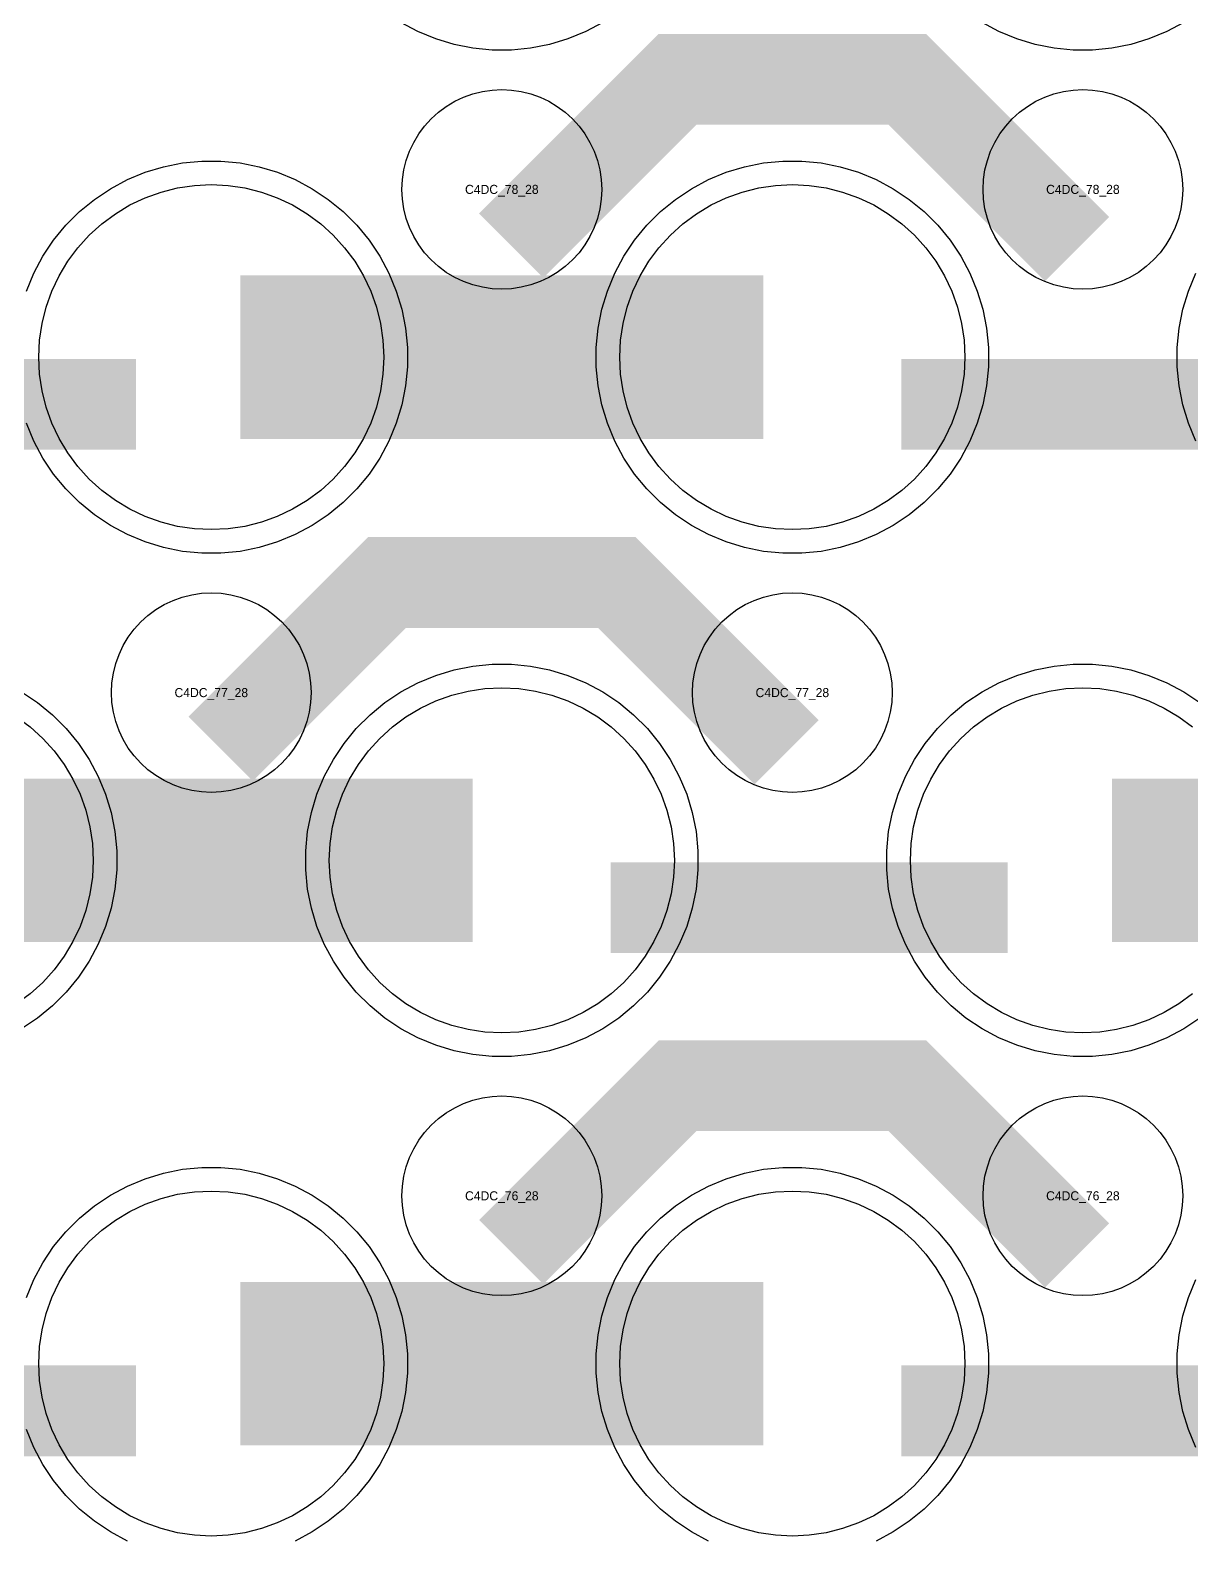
# Model space of a CAD drawing. Extents: x -11880 to 11880, y -14992 to 14992.
# Drawn here: x -3089.9 to -2770, y -4357.2 to -3941.5 of the extents above; entities that cross this region are included whole.
import ezdxf
from ezdxf.enums import TextEntityAlignment as Align

# ---------------------------------------------------------------- set-up
doc = ezdxf.new("R2010")
doc.units = 0
doc.header["$MEASUREMENT"] = 0
for name, color, linetype in [('GDS_775_DT_237', 138, 'CONTINUOUS'), ('RDL1_FS', 34, 'CONTINUOUS'), ('RDL_BS', 160, 'CONTINUOUS')]:
    doc.layers.add(name, color=color, linetype=linetype)

msp = doc.modelspace()

# ---------------------------------------------------------------- linework, layer by layer
at = {"layer": 'RDL1_FS'}
for points in [[(-3040, -4079.074), (-3044.657, -4078.845), (-3049.268, -4078.161), (-3053.791, -4077.029), (-3058.181, -4075.457), (-3062.395, -4073.465), (-3066.395, -4071.067), (-3070.14, -4068.289), (-3073.594, -4065.159), (-3076.724, -4061.705), (-3079.502, -4057.96), (-3081.9, -4053.96), (-3083.892, -4049.746), (-3085.464, -4045.356), (-3086.596, -4040.833), (-3087.28, -4036.222), (-3087.509, -4031.565), (-3087.28, -4026.908), (-3086.596, -4022.297), (-3085.464, -4017.774), (-3083.892, -4013.384), (-3081.9, -4009.17), (-3079.502, -4005.17), (-3076.724, -4001.425), (-3073.594, -3997.971), (-3070.14, -3994.841), (-3066.395, -3992.063), (-3062.395, -3989.665), (-3058.181, -3987.673), (-3053.791, -3986.101), (-3049.268, -3984.969), (-3044.657, -3984.285), (-3040, -3984.056), (-3035.343, -3984.285), (-3030.732, -3984.969), (-3026.209, -3986.101), (-3021.819, -3987.673), (-3017.605, -3989.665), (-3013.605, -3992.063), (-3009.86, -3994.841), (-3006.406, -3997.971), (-3003.276, -4001.425), (-3000.498, -4005.17), (-2998.1, -4009.17), (-2996.108, -4013.384), (-2994.536, -4017.774), (-2993.404, -4022.297), (-2992.72, -4026.908), (-2992.491, -4031.565), (-2992.72, -4036.222), (-2993.404, -4040.833), (-2994.536, -4045.356), (-2996.108, -4049.746), (-2998.1, -4053.96), (-3000.498, -4057.96), (-3003.276, -4061.705), (-3006.406, -4065.159), (-3009.86, -4068.289), (-3013.605, -4071.067), (-3017.605, -4073.465), (-3021.819, -4075.457), (-3026.209, -4077.029), (-3030.732, -4078.161), (-3035.343, -4078.845)], [(-2880, -4079.074), (-2884.657, -4078.845), (-2889.268, -4078.161), (-2893.791, -4077.029), (-2898.181, -4075.457), (-2902.395, -4073.465), (-2906.395, -4071.067), (-2910.14, -4068.289), (-2913.594, -4065.159), (-2916.724, -4061.705), (-2919.502, -4057.96), (-2921.9, -4053.96), (-2923.892, -4049.746), (-2925.464, -4045.356), (-2926.596, -4040.833), (-2927.28, -4036.222), (-2927.509, -4031.565), (-2927.28, -4026.908), (-2926.596, -4022.297), (-2925.464, -4017.774), (-2923.892, -4013.384), (-2921.9, -4009.17), (-2919.502, -4005.17), (-2916.724, -4001.425), (-2913.594, -3997.971), (-2910.14, -3994.841), (-2906.395, -3992.063), (-2902.395, -3989.665), (-2898.181, -3987.673), (-2893.791, -3986.101), (-2889.268, -3984.969), (-2884.657, -3984.285), (-2880, -3984.056), (-2875.343, -3984.285), (-2870.732, -3984.969), (-2866.209, -3986.101), (-2861.819, -3987.673), (-2857.605, -3989.665), (-2853.605, -3992.063), (-2849.86, -3994.841), (-2846.406, -3997.971), (-2843.276, -4001.425), (-2840.498, -4005.17), (-2838.1, -4009.17), (-2836.108, -4013.384), (-2834.536, -4017.774), (-2833.404, -4022.297), (-2832.72, -4026.908), (-2832.491, -4031.565), (-2832.72, -4036.222), (-2833.404, -4040.833), (-2834.536, -4045.356), (-2836.108, -4049.746), (-2838.1, -4053.96), (-2840.498, -4057.96), (-2843.276, -4061.705), (-2846.406, -4065.159), (-2849.86, -4068.289), (-2853.605, -4071.067), (-2857.605, -4073.465), (-2861.819, -4075.457), (-2866.209, -4077.029), (-2870.732, -4078.161), (-2875.343, -4078.845)], [(-2960, -4217.639), (-2964.657, -4217.41), (-2969.268, -4216.726), (-2973.791, -4215.594), (-2978.181, -4214.022), (-2982.395, -4212.03), (-2986.395, -4209.632), (-2990.14, -4206.854), (-2993.594, -4203.724), (-2996.724, -4200.27), (-2999.502, -4196.525), (-3001.9, -4192.525), (-3003.892, -4188.311), (-3005.464, -4183.921), (-3006.596, -4179.398), (-3007.28, -4174.787), (-3007.509, -4170.13), (-3007.28, -4165.473), (-3006.596, -4160.862), (-3005.464, -4156.339), (-3003.892, -4151.949), (-3001.9, -4147.735), (-2999.502, -4143.735), (-2996.724, -4139.99), (-2993.594, -4136.536), (-2990.14, -4133.406), (-2986.395, -4130.628), (-2982.395, -4128.23), (-2978.181, -4126.238), (-2973.791, -4124.666), (-2969.268, -4123.534), (-2964.657, -4122.85), (-2960, -4122.621), (-2955.343, -4122.85), (-2950.732, -4123.534), (-2946.209, -4124.666), (-2941.819, -4126.238), (-2937.605, -4128.23), (-2933.605, -4130.628), (-2929.86, -4133.406), (-2926.406, -4136.536), (-2923.276, -4139.99), (-2920.498, -4143.735), (-2918.1, -4147.735), (-2916.108, -4151.949), (-2914.536, -4156.339), (-2913.404, -4160.862), (-2912.72, -4165.473), (-2912.491, -4170.13), (-2912.72, -4174.787), (-2913.404, -4179.398), (-2914.536, -4183.921), (-2916.108, -4188.311), (-2918.1, -4192.525), (-2920.498, -4196.525), (-2923.276, -4200.27), (-2926.406, -4203.724), (-2929.86, -4206.854), (-2933.605, -4209.632), (-2937.605, -4212.03), (-2941.819, -4214.022), (-2946.209, -4215.594), (-2950.732, -4216.726), (-2955.343, -4217.41)]]:
    msp.add_lwpolyline(points, close=True, dxfattribs=at)
for points in [[(-3031.998, -4031.565, 45, 45, 0), (-2959.998, -4031.565, 45, 45, 0)], [(-2959.998, -4031.565, 45, 45, 0), (-2887.998, -4031.565, 45, 45, 0)], [(-3111.998, -4170.13, 45, 45, 0), (-3039.998, -4170.13, 45, 45, 0)], [(-3039.998, -4170.13, 45, 45, 0), (-2967.998, -4170.13, 45, 45, 0)], [(-2791.998, -4170.13, 45, 45, 0), (-2719.998, -4170.13, 45, 45, 0)]]:
    msp.add_lwpolyline(points, format="xyseb", dxfattribs=at)
for points in [[(-2769.86, -4206.854), (-2773.605, -4209.632), (-2777.605, -4212.03), (-2781.819, -4214.022), (-2786.209, -4215.594), (-2790.732, -4216.726), (-2795.343, -4217.41), (-2800, -4217.639), (-2804.657, -4217.41), (-2809.268, -4216.726), (-2813.791, -4215.594), (-2818.181, -4214.022), (-2822.395, -4212.03), (-2826.395, -4209.632), (-2830.14, -4206.854), (-2833.594, -4203.724), (-2836.724, -4200.27), (-2839.502, -4196.525), (-2841.9, -4192.525), (-2843.892, -4188.311), (-2845.464, -4183.921), (-2846.596, -4179.398), (-2847.28, -4174.787), (-2847.509, -4170.13), (-2847.28, -4165.473), (-2846.596, -4160.862), (-2845.464, -4156.339), (-2843.892, -4151.949), (-2841.9, -4147.735), (-2839.502, -4143.735), (-2836.724, -4139.99), (-2833.594, -4136.536), (-2830.14, -4133.406), (-2826.395, -4130.628), (-2822.395, -4128.23), (-2818.181, -4126.238), (-2813.791, -4124.666), (-2809.268, -4123.534), (-2804.657, -4122.85), (-2800, -4122.621), (-2795.343, -4122.85), (-2790.732, -4123.534), (-2786.209, -4124.666), (-2781.819, -4126.238), (-2777.605, -4128.23), (-2773.605, -4130.628), (-2769.86, -4133.406)], [(-3093.605, -4130.628), (-3089.86, -4133.406), (-3086.406, -4136.536), (-3083.276, -4139.99), (-3080.498, -4143.735), (-3078.1, -4147.735), (-3076.108, -4151.949), (-3074.536, -4156.339), (-3073.404, -4160.862), (-3072.72, -4165.473), (-3072.491, -4170.13), (-3072.72, -4174.787), (-3073.404, -4179.398), (-3074.536, -4183.921), (-3076.108, -4188.311), (-3078.1, -4192.525), (-3080.498, -4196.525), (-3083.276, -4200.27), (-3086.406, -4203.724), (-3089.86, -4206.854), (-3093.605, -4209.632)]]:
    msp.add_lwpolyline(points, dxfattribs=at)
at = {"layer": 'RDL1_FS', "color": 240, "true_color": 0xed1f24}
for points in [[(-3040, -4356.204), (-3044.657, -4355.975), (-3049.268, -4355.291), (-3053.791, -4354.159), (-3058.181, -4352.587), (-3062.395, -4350.595), (-3066.395, -4348.197), (-3070.14, -4345.419), (-3073.594, -4342.289), (-3076.724, -4338.835), (-3079.502, -4335.09), (-3081.9, -4331.09), (-3083.892, -4326.876), (-3085.464, -4322.486), (-3086.596, -4317.963), (-3087.28, -4313.352), (-3087.509, -4308.695), (-3087.28, -4304.038), (-3086.596, -4299.427), (-3085.464, -4294.904), (-3083.892, -4290.514), (-3081.9, -4286.3), (-3079.502, -4282.3), (-3076.724, -4278.555), (-3073.594, -4275.101), (-3070.14, -4271.971), (-3066.395, -4269.193), (-3062.395, -4266.795), (-3058.181, -4264.803), (-3053.791, -4263.231), (-3049.268, -4262.099), (-3044.657, -4261.415), (-3040, -4261.186), (-3035.343, -4261.415), (-3030.732, -4262.099), (-3026.209, -4263.231), (-3021.819, -4264.803), (-3017.605, -4266.795), (-3013.605, -4269.193), (-3009.86, -4271.971), (-3006.406, -4275.101), (-3003.276, -4278.555), (-3000.498, -4282.3), (-2998.1, -4286.3), (-2996.108, -4290.514), (-2994.536, -4294.904), (-2993.404, -4299.427), (-2992.72, -4304.038), (-2992.491, -4308.695), (-2992.72, -4313.352), (-2993.404, -4317.963), (-2994.536, -4322.486), (-2996.108, -4326.876), (-2998.1, -4331.09), (-3000.498, -4335.09), (-3003.276, -4338.835), (-3006.406, -4342.289), (-3009.86, -4345.419), (-3013.605, -4348.197), (-3017.605, -4350.595), (-3021.819, -4352.587), (-3026.209, -4354.159), (-3030.732, -4355.291), (-3035.343, -4355.975)], [(-2880, -4356.204), (-2884.657, -4355.975), (-2889.268, -4355.291), (-2893.791, -4354.159), (-2898.181, -4352.587), (-2902.395, -4350.595), (-2906.395, -4348.197), (-2910.14, -4345.419), (-2913.594, -4342.289), (-2916.724, -4338.835), (-2919.502, -4335.09), (-2921.9, -4331.09), (-2923.892, -4326.876), (-2925.464, -4322.486), (-2926.596, -4317.963), (-2927.28, -4313.352), (-2927.509, -4308.695), (-2927.28, -4304.038), (-2926.596, -4299.427), (-2925.464, -4294.904), (-2923.892, -4290.514), (-2921.9, -4286.3), (-2919.502, -4282.3), (-2916.724, -4278.555), (-2913.594, -4275.101), (-2910.14, -4271.971), (-2906.395, -4269.193), (-2902.395, -4266.795), (-2898.181, -4264.803), (-2893.791, -4263.231), (-2889.268, -4262.099), (-2884.657, -4261.415), (-2880, -4261.186), (-2875.343, -4261.415), (-2870.732, -4262.099), (-2866.209, -4263.231), (-2861.819, -4264.803), (-2857.605, -4266.795), (-2853.605, -4269.193), (-2849.86, -4271.971), (-2846.406, -4275.101), (-2843.276, -4278.555), (-2840.498, -4282.3), (-2838.1, -4286.3), (-2836.108, -4290.514), (-2834.536, -4294.904), (-2833.404, -4299.427), (-2832.72, -4304.038), (-2832.491, -4308.695), (-2832.72, -4313.352), (-2833.404, -4317.963), (-2834.536, -4322.486), (-2836.108, -4326.876), (-2838.1, -4331.09), (-2840.498, -4335.09), (-2843.276, -4338.835), (-2846.406, -4342.289), (-2849.86, -4345.419), (-2853.605, -4348.197), (-2857.605, -4350.595), (-2861.819, -4352.587), (-2866.209, -4354.159), (-2870.732, -4355.291), (-2875.343, -4355.975)]]:
    msp.add_lwpolyline(points, close=True, dxfattribs=at)
for points in [[(-3031.998, -4308.695, 45, 45, 0), (-2959.998, -4308.695, 45, 45, 0)], [(-2959.998, -4308.695, 45, 45, 0), (-2887.998, -4308.695, 45, 45, 0)]]:
    msp.add_lwpolyline(points, format="xyseb", dxfattribs=at)
at = {"layer": 'RDL_BS', "color": 240, "true_color": 0xed1f24}
for points in [[(-2932.223, -3939.388), (-2936.885, -3941.88), (-2941.795, -3943.911), (-2946.835, -3945.442), (-2952.062, -3946.488), (-2957.356, -3947.005), (-2962.644, -3947.005), (-2967.938, -3946.488), (-2973.165, -3945.442), (-2978.205, -3943.911), (-2983.115, -3941.88), (-2987.777, -3939.388)], [(-2772.223, -3939.388), (-2776.885, -3941.88), (-2781.795, -3943.911), (-2786.835, -3945.442), (-2792.062, -3946.488), (-2797.356, -3947.005), (-2802.644, -3947.005), (-2807.938, -3946.488), (-2813.165, -3945.442), (-2818.205, -3943.911), (-2823.115, -3941.88), (-2827.777, -3939.388)], [(-3090.906, -4290.49), (-3088.875, -4285.58), (-3086.383, -4280.918), (-3083.436, -4276.504), (-3080.074, -4272.403), (-3076.292, -4268.621), (-3072.191, -4265.259), (-3067.777, -4262.312), (-3063.115, -4259.82), (-3058.205, -4257.789), (-3053.165, -4256.258), (-3047.938, -4255.212), (-3042.644, -4254.695), (-3037.356, -4254.695), (-3032.062, -4255.212), (-3026.835, -4256.258), (-3021.795, -4257.789), (-3016.885, -4259.82), (-3012.223, -4262.312), (-3007.809, -4265.259), (-3003.708, -4268.621), (-2999.926, -4272.403), (-2996.564, -4276.504), (-2993.617, -4280.918), (-2991.125, -4285.58), (-2989.094, -4290.49), (-2987.563, -4295.53), (-2986.517, -4300.757), (-2986, -4306.051), (-2986, -4311.339), (-2986.517, -4316.633), (-2987.563, -4321.86), (-2989.094, -4326.9), (-2991.125, -4331.81), (-2993.617, -4336.472), (-2996.564, -4340.886), (-2999.926, -4344.987), (-3003.708, -4348.769), (-3007.809, -4352.131), (-3012.223, -4355.078), (-3016.885, -4357.57)], [(-2903.115, -4357.57), (-2907.777, -4355.078), (-2912.191, -4352.131), (-2916.292, -4348.769), (-2920.074, -4344.987), (-2923.436, -4340.886), (-2926.383, -4336.472), (-2928.875, -4331.81), (-2930.906, -4326.9), (-2932.437, -4321.86), (-2933.483, -4316.633), (-2934, -4311.339), (-2934, -4306.051), (-2933.483, -4300.757), (-2932.437, -4295.53), (-2930.906, -4290.49), (-2928.875, -4285.58), (-2926.383, -4280.918), (-2923.436, -4276.504), (-2920.074, -4272.403), (-2916.292, -4268.621), (-2912.191, -4265.259), (-2907.777, -4262.312), (-2903.115, -4259.82), (-2898.205, -4257.789), (-2893.165, -4256.258), (-2887.938, -4255.212), (-2882.644, -4254.695), (-2877.356, -4254.695), (-2872.062, -4255.212), (-2866.835, -4256.258), (-2861.795, -4257.789), (-2856.885, -4259.82), (-2852.223, -4262.312), (-2847.809, -4265.259), (-2843.708, -4268.621), (-2839.926, -4272.403), (-2836.564, -4276.504), (-2833.617, -4280.918), (-2831.125, -4285.58), (-2829.094, -4290.49), (-2827.563, -4295.53), (-2826.517, -4300.757), (-2826, -4306.051), (-2826, -4311.339), (-2826.517, -4316.633), (-2827.563, -4321.86), (-2829.094, -4326.9), (-2831.125, -4331.81), (-2833.617, -4336.472), (-2836.564, -4340.886), (-2839.926, -4344.987), (-2843.708, -4348.769), (-2847.809, -4352.131), (-2852.223, -4355.078), (-2856.885, -4357.57)], [(-2768.875, -4331.81), (-2770.906, -4326.9), (-2772.437, -4321.86), (-2773.483, -4316.633), (-2774, -4311.339), (-2774, -4306.051), (-2773.483, -4300.757), (-2772.437, -4295.53), (-2770.906, -4290.49), (-2768.875, -4285.58)], [(-3063.115, -4357.57), (-3067.777, -4355.078), (-3072.191, -4352.131), (-3076.292, -4348.769), (-3080.074, -4344.987), (-3083.436, -4340.886), (-3086.383, -4336.472), (-3088.875, -4331.81), (-3090.906, -4326.9)]]:
    msp.add_lwpolyline(points, dxfattribs=at)
at = {"layer": 'RDL_BS'}
for points in [[(-2957.438, -4000.879, 25, 25, 0), (-2911.623, -3955.064, 25, 25, 0), (-2878.07, -3955.064, 25, 25, 0)], [(-2801.599, -4001.778, 25, 25, 0), (-2848.313, -3955.064, 25, 25, 0), (-2878.071, -3955.064, 25, 25, 0)], [(-3169.984, -4044.578, 25, 25, 0), (-3060.719, -4044.578, 25, 25, 0)], [(-2849.984, -4044.578, 25, 25, 0), (-2740.719, -4044.578, 25, 25, 0)], [(-3037.438, -4139.444, 25, 25, 0), (-2991.623, -4093.629, 25, 25, 0), (-2958.07, -4093.629, 25, 25, 0)], [(-2881.599, -4140.343, 25, 25, 0), (-2928.313, -4093.629, 25, 25, 0), (-2958.071, -4093.629, 25, 25, 0)], [(-2929.984, -4183.143, 25, 25, 0), (-2820.719, -4183.143, 25, 25, 0)], [(-2957.438, -4278.009, 25, 25, 0), (-2911.623, -4232.194, 25, 25, 0), (-2878.07, -4232.194, 25, 25, 0)], [(-2801.599, -4278.908, 25, 25, 0), (-2848.313, -4232.194, 25, 25, 0), (-2878.071, -4232.194, 25, 25, 0)]]:
    msp.add_lwpolyline(points, format="xyseb", dxfattribs=at)
for points in [[(-2960, -4012.871), (-2962.693, -4012.739), (-2965.365, -4012.343), (-2967.984, -4011.686), (-2970.519, -4010.779), (-2972.956, -4009.627), (-2975.28, -4008.234), (-2977.443, -4006.631), (-2979.442, -4004.819), (-2981.254, -4002.82), (-2982.857, -4000.657), (-2984.25, -3998.333), (-2985.402, -3995.896), (-2986.309, -3993.361), (-2986.966, -3990.742), (-2987.362, -3988.07), (-2987.494, -3985.377), (-2987.362, -3982.684), (-2986.966, -3980.012), (-2986.309, -3977.393), (-2985.402, -3974.858), (-2984.25, -3972.421), (-2982.857, -3970.097), (-2981.254, -3967.934), (-2979.442, -3965.935), (-2977.443, -3964.123), (-2975.28, -3962.52), (-2972.956, -3961.127), (-2970.519, -3959.975), (-2967.984, -3959.068), (-2965.365, -3958.411), (-2962.693, -3958.015), (-2960, -3957.883), (-2957.307, -3958.015), (-2954.635, -3958.411), (-2952.016, -3959.068), (-2949.481, -3959.975), (-2947.044, -3961.127), (-2944.72, -3962.52), (-2942.557, -3964.123), (-2940.558, -3965.935), (-2938.746, -3967.934), (-2937.143, -3970.097), (-2935.75, -3972.421), (-2934.598, -3974.858), (-2933.691, -3977.393), (-2933.034, -3980.012), (-2932.638, -3982.684), (-2932.506, -3985.377), (-2932.638, -3988.07), (-2933.034, -3990.742), (-2933.691, -3993.361), (-2934.598, -3995.896), (-2935.75, -3998.333), (-2937.143, -4000.657), (-2938.746, -4002.82), (-2940.558, -4004.819), (-2942.557, -4006.631), (-2944.72, -4008.234), (-2947.044, -4009.627), (-2949.481, -4010.779), (-2952.016, -4011.686), (-2954.635, -4012.343), (-2957.307, -4012.739)], [(-2800, -4012.871), (-2802.693, -4012.739), (-2805.365, -4012.343), (-2807.984, -4011.686), (-2810.519, -4010.779), (-2812.956, -4009.627), (-2815.28, -4008.234), (-2817.443, -4006.631), (-2819.442, -4004.819), (-2821.254, -4002.82), (-2822.857, -4000.657), (-2824.25, -3998.333), (-2825.402, -3995.896), (-2826.309, -3993.361), (-2826.966, -3990.742), (-2827.362, -3988.07), (-2827.494, -3985.377), (-2827.362, -3982.684), (-2826.966, -3980.012), (-2826.309, -3977.393), (-2825.402, -3974.858), (-2824.25, -3972.421), (-2822.857, -3970.097), (-2821.254, -3967.934), (-2819.442, -3965.935), (-2817.443, -3964.123), (-2815.28, -3962.52), (-2812.956, -3961.127), (-2810.519, -3959.975), (-2807.984, -3959.068), (-2805.365, -3958.411), (-2802.693, -3958.015), (-2800, -3957.883), (-2797.307, -3958.015), (-2794.635, -3958.411), (-2792.016, -3959.068), (-2789.481, -3959.975), (-2787.044, -3961.127), (-2784.72, -3962.52), (-2782.557, -3964.123), (-2780.558, -3965.935), (-2778.746, -3967.934), (-2777.143, -3970.097), (-2775.75, -3972.421), (-2774.598, -3974.858), (-2773.691, -3977.393), (-2773.034, -3980.012), (-2772.638, -3982.684), (-2772.506, -3985.377), (-2772.638, -3988.07), (-2773.034, -3990.742), (-2773.691, -3993.361), (-2774.598, -3995.896), (-2775.75, -3998.333), (-2777.143, -4000.657), (-2778.746, -4002.82), (-2780.558, -4004.819), (-2782.557, -4006.631), (-2784.72, -4008.234), (-2787.044, -4009.627), (-2789.481, -4010.779), (-2792.016, -4011.686), (-2794.635, -4012.343), (-2797.307, -4012.739)], [(-2882.644, -4085.565), (-2887.938, -4085.048), (-2893.165, -4084.002), (-2898.205, -4082.471), (-2903.115, -4080.44), (-2907.777, -4077.948), (-2912.191, -4075.001), (-2916.292, -4071.639), (-2920.074, -4067.857), (-2923.436, -4063.756), (-2926.383, -4059.342), (-2928.875, -4054.68), (-2930.906, -4049.77), (-2932.437, -4044.73), (-2933.483, -4039.503), (-2934, -4034.209), (-2934, -4028.921), (-2933.483, -4023.627), (-2932.437, -4018.4), (-2930.906, -4013.36), (-2928.875, -4008.45), (-2926.383, -4003.788), (-2923.436, -3999.374), (-2920.074, -3995.273), (-2916.292, -3991.491), (-2912.191, -3988.129), (-2907.777, -3985.182), (-2903.115, -3982.69), (-2898.205, -3980.659), (-2893.165, -3979.128), (-2887.938, -3978.082), (-2882.644, -3977.565), (-2877.356, -3977.565), (-2872.062, -3978.082), (-2866.835, -3979.128), (-2861.795, -3980.659), (-2856.885, -3982.69), (-2852.223, -3985.182), (-2847.809, -3988.129), (-2843.708, -3991.491), (-2839.926, -3995.273), (-2836.564, -3999.374), (-2833.617, -4003.788), (-2831.125, -4008.45), (-2829.094, -4013.36), (-2827.563, -4018.4), (-2826.517, -4023.627), (-2826, -4028.921), (-2826, -4034.209), (-2826.517, -4039.503), (-2827.563, -4044.73), (-2829.094, -4049.77), (-2831.125, -4054.68), (-2833.617, -4059.342), (-2836.564, -4063.756), (-2839.926, -4067.857), (-2843.708, -4071.639), (-2847.809, -4075.001), (-2852.223, -4077.948), (-2856.885, -4080.44), (-2861.795, -4082.471), (-2866.835, -4084.002), (-2872.062, -4085.048), (-2877.356, -4085.565)], [(-3040, -4151.436), (-3042.693, -4151.304), (-3045.365, -4150.908), (-3047.984, -4150.251), (-3050.519, -4149.344), (-3052.956, -4148.192), (-3055.28, -4146.799), (-3057.443, -4145.196), (-3059.442, -4143.384), (-3061.254, -4141.385), (-3062.857, -4139.222), (-3064.25, -4136.898), (-3065.402, -4134.461), (-3066.309, -4131.926), (-3066.966, -4129.307), (-3067.362, -4126.635), (-3067.494, -4123.942), (-3067.362, -4121.249), (-3066.966, -4118.577), (-3066.309, -4115.958), (-3065.402, -4113.423), (-3064.25, -4110.986), (-3062.857, -4108.662), (-3061.254, -4106.499), (-3059.442, -4104.5), (-3057.443, -4102.688), (-3055.28, -4101.085), (-3052.956, -4099.692), (-3050.519, -4098.54), (-3047.984, -4097.633), (-3045.365, -4096.976), (-3042.693, -4096.58), (-3040, -4096.448), (-3037.307, -4096.58), (-3034.635, -4096.976), (-3032.016, -4097.633), (-3029.481, -4098.54), (-3027.044, -4099.692), (-3024.72, -4101.085), (-3022.557, -4102.688), (-3020.558, -4104.5), (-3018.746, -4106.499), (-3017.143, -4108.662), (-3015.75, -4110.986), (-3014.598, -4113.423), (-3013.691, -4115.958), (-3013.034, -4118.577), (-3012.638, -4121.249), (-3012.506, -4123.942), (-3012.638, -4126.635), (-3013.034, -4129.307), (-3013.691, -4131.926), (-3014.598, -4134.461), (-3015.75, -4136.898), (-3017.143, -4139.222), (-3018.746, -4141.385), (-3020.558, -4143.384), (-3022.557, -4145.196), (-3024.72, -4146.799), (-3027.044, -4148.192), (-3029.481, -4149.344), (-3032.016, -4150.251), (-3034.635, -4150.908), (-3037.307, -4151.304)], [(-2880, -4151.436), (-2882.693, -4151.304), (-2885.365, -4150.908), (-2887.984, -4150.251), (-2890.519, -4149.344), (-2892.956, -4148.192), (-2895.28, -4146.799), (-2897.443, -4145.196), (-2899.442, -4143.384), (-2901.254, -4141.385), (-2902.857, -4139.222), (-2904.25, -4136.898), (-2905.402, -4134.461), (-2906.309, -4131.926), (-2906.966, -4129.307), (-2907.362, -4126.635), (-2907.494, -4123.942), (-2907.362, -4121.249), (-2906.966, -4118.577), (-2906.309, -4115.958), (-2905.402, -4113.423), (-2904.25, -4110.986), (-2902.857, -4108.662), (-2901.254, -4106.499), (-2899.442, -4104.5), (-2897.443, -4102.688), (-2895.28, -4101.085), (-2892.956, -4099.692), (-2890.519, -4098.54), (-2887.984, -4097.633), (-2885.365, -4096.976), (-2882.693, -4096.58), (-2880, -4096.448), (-2877.307, -4096.58), (-2874.635, -4096.976), (-2872.016, -4097.633), (-2869.481, -4098.54), (-2867.044, -4099.692), (-2864.72, -4101.085), (-2862.557, -4102.688), (-2860.558, -4104.5), (-2858.746, -4106.499), (-2857.143, -4108.662), (-2855.75, -4110.986), (-2854.598, -4113.423), (-2853.691, -4115.958), (-2853.034, -4118.577), (-2852.638, -4121.249), (-2852.506, -4123.942), (-2852.638, -4126.635), (-2853.034, -4129.307), (-2853.691, -4131.926), (-2854.598, -4134.461), (-2855.75, -4136.898), (-2857.143, -4139.222), (-2858.746, -4141.385), (-2860.558, -4143.384), (-2862.557, -4145.196), (-2864.72, -4146.799), (-2867.044, -4148.192), (-2869.481, -4149.344), (-2872.016, -4150.251), (-2874.635, -4150.908), (-2877.307, -4151.304)], [(-2962.644, -4224.13), (-2967.938, -4223.613), (-2973.165, -4222.567), (-2978.205, -4221.036), (-2983.115, -4219.005), (-2987.777, -4216.513), (-2992.191, -4213.566), (-2996.292, -4210.204), (-3000.074, -4206.422), (-3003.436, -4202.321), (-3006.383, -4197.907), (-3008.875, -4193.245), (-3010.906, -4188.335), (-3012.437, -4183.295), (-3013.483, -4178.068), (-3014, -4172.774), (-3014, -4167.486), (-3013.483, -4162.192), (-3012.437, -4156.965), (-3010.906, -4151.925), (-3008.875, -4147.015), (-3006.383, -4142.353), (-3003.436, -4137.939), (-3000.074, -4133.838), (-2996.292, -4130.056), (-2992.191, -4126.694), (-2987.777, -4123.747), (-2983.115, -4121.255), (-2978.205, -4119.224), (-2973.165, -4117.693), (-2967.938, -4116.647), (-2962.644, -4116.13), (-2957.356, -4116.13), (-2952.062, -4116.647), (-2946.835, -4117.693), (-2941.795, -4119.224), (-2936.885, -4121.255), (-2932.223, -4123.747), (-2927.809, -4126.694), (-2923.708, -4130.056), (-2919.926, -4133.838), (-2916.564, -4137.939), (-2913.617, -4142.353), (-2911.125, -4147.015), (-2909.094, -4151.925), (-2907.563, -4156.965), (-2906.517, -4162.192), (-2906, -4167.486), (-2906, -4172.774), (-2906.517, -4178.068), (-2907.563, -4183.295), (-2909.094, -4188.335), (-2911.125, -4193.245), (-2913.617, -4197.907), (-2916.564, -4202.321), (-2919.926, -4206.422), (-2923.708, -4210.204), (-2927.809, -4213.566), (-2932.223, -4216.513), (-2936.885, -4219.005), (-2941.795, -4221.036), (-2946.835, -4222.567), (-2952.062, -4223.613), (-2957.356, -4224.13)], [(-2960, -4290.001), (-2962.693, -4289.869), (-2965.365, -4289.473), (-2967.984, -4288.816), (-2970.519, -4287.909), (-2972.956, -4286.757), (-2975.28, -4285.364), (-2977.443, -4283.761), (-2979.442, -4281.949), (-2981.254, -4279.95), (-2982.857, -4277.787), (-2984.25, -4275.463), (-2985.402, -4273.026), (-2986.309, -4270.491), (-2986.966, -4267.872), (-2987.362, -4265.2), (-2987.494, -4262.507), (-2987.362, -4259.814), (-2986.966, -4257.142), (-2986.309, -4254.523), (-2985.402, -4251.988), (-2984.25, -4249.551), (-2982.857, -4247.227), (-2981.254, -4245.064), (-2979.442, -4243.065), (-2977.443, -4241.253), (-2975.28, -4239.65), (-2972.956, -4238.257), (-2970.519, -4237.105), (-2967.984, -4236.198), (-2965.365, -4235.541), (-2962.693, -4235.145), (-2960, -4235.013), (-2957.307, -4235.145), (-2954.635, -4235.541), (-2952.016, -4236.198), (-2949.481, -4237.105), (-2947.044, -4238.257), (-2944.72, -4239.65), (-2942.557, -4241.253), (-2940.558, -4243.065), (-2938.746, -4245.064), (-2937.143, -4247.227), (-2935.75, -4249.551), (-2934.598, -4251.988), (-2933.691, -4254.523), (-2933.034, -4257.142), (-2932.638, -4259.814), (-2932.506, -4262.507), (-2932.638, -4265.2), (-2933.034, -4267.872), (-2933.691, -4270.491), (-2934.598, -4273.026), (-2935.75, -4275.463), (-2937.143, -4277.787), (-2938.746, -4279.95), (-2940.558, -4281.949), (-2942.557, -4283.761), (-2944.72, -4285.364), (-2947.044, -4286.757), (-2949.481, -4287.909), (-2952.016, -4288.816), (-2954.635, -4289.473), (-2957.307, -4289.869)], [(-2800, -4290.001), (-2802.693, -4289.869), (-2805.365, -4289.473), (-2807.984, -4288.816), (-2810.519, -4287.909), (-2812.956, -4286.757), (-2815.28, -4285.364), (-2817.443, -4283.761), (-2819.442, -4281.949), (-2821.254, -4279.95), (-2822.857, -4277.787), (-2824.25, -4275.463), (-2825.402, -4273.026), (-2826.309, -4270.491), (-2826.966, -4267.872), (-2827.362, -4265.2), (-2827.494, -4262.507), (-2827.362, -4259.814), (-2826.966, -4257.142), (-2826.309, -4254.523), (-2825.402, -4251.988), (-2824.25, -4249.551), (-2822.857, -4247.227), (-2821.254, -4245.064), (-2819.442, -4243.065), (-2817.443, -4241.253), (-2815.28, -4239.65), (-2812.956, -4238.257), (-2810.519, -4237.105), (-2807.984, -4236.198), (-2805.365, -4235.541), (-2802.693, -4235.145), (-2800, -4235.013), (-2797.307, -4235.145), (-2794.635, -4235.541), (-2792.016, -4236.198), (-2789.481, -4237.105), (-2787.044, -4238.257), (-2784.72, -4239.65), (-2782.557, -4241.253), (-2780.558, -4243.065), (-2778.746, -4245.064), (-2777.143, -4247.227), (-2775.75, -4249.551), (-2774.598, -4251.988), (-2773.691, -4254.523), (-2773.034, -4257.142), (-2772.638, -4259.814), (-2772.506, -4262.507), (-2772.638, -4265.2), (-2773.034, -4267.872), (-2773.691, -4270.491), (-2774.598, -4273.026), (-2775.75, -4275.463), (-2777.143, -4277.787), (-2778.746, -4279.95), (-2780.558, -4281.949), (-2782.557, -4283.761), (-2784.72, -4285.364), (-2787.044, -4286.757), (-2789.481, -4287.909), (-2792.016, -4288.816), (-2794.635, -4289.473), (-2797.307, -4289.869)]]:
    msp.add_lwpolyline(points, close=True, dxfattribs=at)
for points in [[(-3090.906, -4013.36), (-3088.875, -4008.45), (-3086.383, -4003.788), (-3083.436, -3999.374), (-3080.074, -3995.273), (-3076.292, -3991.491), (-3072.191, -3988.129), (-3067.777, -3985.182), (-3063.115, -3982.69), (-3058.205, -3980.659), (-3053.165, -3979.128), (-3047.938, -3978.082), (-3042.644, -3977.565), (-3037.356, -3977.565), (-3032.062, -3978.082), (-3026.835, -3979.128), (-3021.795, -3980.659), (-3016.885, -3982.69), (-3012.223, -3985.182), (-3007.809, -3988.129), (-3003.708, -3991.491), (-2999.926, -3995.273), (-2996.564, -3999.374), (-2993.617, -4003.788), (-2991.125, -4008.45), (-2989.094, -4013.36), (-2987.563, -4018.4), (-2986.517, -4023.627), (-2986, -4028.921), (-2986, -4034.209), (-2986.517, -4039.503), (-2987.563, -4044.73), (-2989.094, -4049.77), (-2991.125, -4054.68), (-2993.617, -4059.342), (-2996.564, -4063.756), (-2999.926, -4067.857), (-3003.708, -4071.639), (-3007.809, -4075.001), (-3012.223, -4077.948), (-3016.885, -4080.44), (-3021.795, -4082.471), (-3026.835, -4084.002), (-3032.062, -4085.048), (-3037.356, -4085.565), (-3042.644, -4085.565), (-3047.938, -4085.048), (-3053.165, -4084.002), (-3058.205, -4082.471), (-3063.115, -4080.44), (-3067.777, -4077.948), (-3072.191, -4075.001), (-3076.292, -4071.639), (-3080.074, -4067.857), (-3083.436, -4063.756), (-3086.383, -4059.342), (-3088.875, -4054.68), (-3090.906, -4049.77)], [(-2768.875, -4054.68), (-2770.906, -4049.77), (-2772.437, -4044.73), (-2773.483, -4039.503), (-2774, -4034.209), (-2774, -4028.921), (-2773.483, -4023.627), (-2772.437, -4018.4), (-2770.906, -4013.36), (-2768.875, -4008.45)], [(-2767.809, -4213.566), (-2772.223, -4216.513), (-2776.885, -4219.005), (-2781.795, -4221.036), (-2786.835, -4222.567), (-2792.062, -4223.613), (-2797.356, -4224.13), (-2802.644, -4224.13), (-2807.938, -4223.613), (-2813.165, -4222.567), (-2818.205, -4221.036), (-2823.115, -4219.005), (-2827.777, -4216.513), (-2832.191, -4213.566), (-2836.292, -4210.204), (-2840.074, -4206.422), (-2843.436, -4202.321), (-2846.383, -4197.907), (-2848.875, -4193.245), (-2850.906, -4188.335), (-2852.437, -4183.295), (-2853.483, -4178.068), (-2854, -4172.774), (-2854, -4167.486), (-2853.483, -4162.192), (-2852.437, -4156.965), (-2850.906, -4151.925), (-2848.875, -4147.015), (-2846.383, -4142.353), (-2843.436, -4137.939), (-2840.074, -4133.838), (-2836.292, -4130.056), (-2832.191, -4126.694), (-2827.777, -4123.747), (-2823.115, -4121.255), (-2818.205, -4119.224), (-2813.165, -4117.693), (-2807.938, -4116.647), (-2802.644, -4116.13), (-2797.356, -4116.13), (-2792.062, -4116.647), (-2786.835, -4117.693), (-2781.795, -4119.224), (-2776.885, -4121.255), (-2772.223, -4123.747), (-2767.809, -4126.694)], [(-3092.223, -4123.747), (-3087.809, -4126.694), (-3083.708, -4130.056), (-3079.926, -4133.838), (-3076.564, -4137.939), (-3073.617, -4142.353), (-3071.125, -4147.015), (-3069.094, -4151.925), (-3067.563, -4156.965), (-3066.517, -4162.192), (-3066, -4167.486), (-3066, -4172.774), (-3066.517, -4178.068), (-3067.563, -4183.295), (-3069.094, -4188.335), (-3071.125, -4193.245), (-3073.617, -4197.907), (-3076.564, -4202.321), (-3079.926, -4206.422), (-3083.708, -4210.204), (-3087.809, -4213.566), (-3092.223, -4216.513)]]:
    msp.add_lwpolyline(points, dxfattribs=at)
at = {"layer": 'RDL_BS', "color": 240, "true_color": 0xed1f24}
for points in [[(-3169.984, -4321.708, 25, 25, 0), (-3060.719, -4321.708, 25, 25, 0)], [(-2849.984, -4321.708, 25, 25, 0), (-2740.719, -4321.708, 25, 25, 0)]]:
    msp.add_lwpolyline(points, format="xyseb", dxfattribs=at)

# ---------------------------------------------------------------- texts
at = {"layer": 'GDS_775_DT_237'}
for s, p in [('C4DC_78_28', (-2960, -3985.377)), ('C4DC_78_28', (-2960, -3985.377)), ('C4DC_78_28', (-2800, -3985.377)), ('C4DC_78_28', (-2800, -3985.377)), ('C4DC_77_28', (-3040, -4123.942)), ('C4DC_77_28', (-3040, -4123.942)), ('C4DC_77_28', (-2880, -4123.942)), ('C4DC_77_28', (-2880, -4123.942)), ('C4DC_76_28', (-2960, -4262.507)), ('C4DC_76_28', (-2960, -4262.507)), ('C4DC_76_28', (-2800, -4262.507)), ('C4DC_76_28', (-2800, -4262.507))]:
    msp.add_text(s, height=2.5, dxfattribs=at).set_placement(p, align=Align.MIDDLE_CENTER)

doc.saveas('drawing.dxf')
